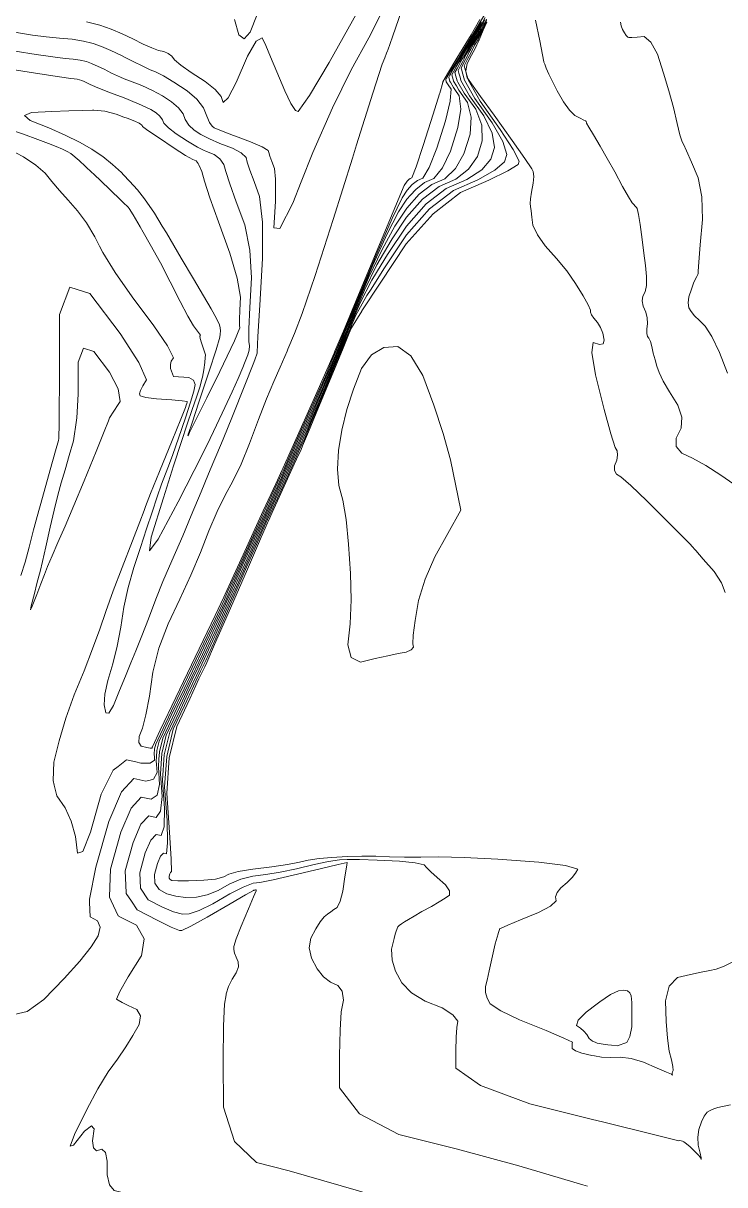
# Model space of a CAD drawing. Header units: inches. Extents: x 1337389 to 1347141, y 407035 to 414577.
# Drawn here: x 1344218 to 1344687, y 410982 to 411760 of the extents above; entities that cross this region are included whole.
import ezdxf

# ---------------------------------------------------------------- set-up
doc = ezdxf.new("R2010")
doc.units = ezdxf.units.IN
doc.header["$MEASUREMENT"] = 0
doc.layers.add('Topo', color=7, linetype='Continuous', lineweight=15, true_color=0x459900)

msp = doc.modelspace()

# ---------------------------------------------------------------- linework, layer by layer
at = {"layer": 'Topo'}
for p, q in [((1344511.2839, 411727.1988, 800), (1344510.953, 411728.3338, 800)), ((1344509.802, 411723.67, 795), (1344509.034, 411726.306, 795)), ((1344513.9579, 411726.6349, 805), (1344515.097, 411722.7261, 805)), ((1344241.8639, 411551.768, 775), (1344241.8671, 411555.6011, 775)), ((1344281.045, 411504.7029, 780), (1344275.3459, 411495.6399, 780)), ((1344308.3661, 411267.7941, 785), (1344308.4749, 411269.3761, 785)), ((1344275.2351, 411175.4029, 785), (1344275.646, 411187.6761, 785))]:
    msp.add_line(p, q, dxfattribs=at)
for points, elevation in [([(1344501.7861, 411718.6469), (1344500.63, 411720.686), (1344500.215, 411722.1101), (1344500.595, 411722.8251), (1344500.8761, 411723.3681), (1344501.0561, 411723.738), (1344501.137, 411723.9348), (1344504.0511, 411728.7689), (1344509.8002, 411738.2409), (1344518.3831, 411752.3501), (1344524.1989, 411761.9823), (1344527.2479, 411767.1369), (1344527.532, 411767.8141), (1344529.5491, 411772.3161), (1344533.3011, 411780.6409), (1344538.7871, 411792.7899), (1344543.3012, 411802.7271), (1344546.8411, 411810.4522), (1344549.4079, 411815.9661), (1344561.4851, 411843.492), (1344583.0699, 411893.03), (1344614.1649, 411964.5811), (1344635.0319, 412012.5369), (1344645.6691, 412036.899)], 775), ([(1344140.16, 411767.557), (1344163.307, 411757.8221), (1344180.0379, 411750.816), (1344190.3539, 411746.5379), (1344194.2552, 411744.9881), (1344201.535, 411743.206), (1344212.1939, 411741.192), (1344226.2331, 411738.9471), (1344237.375, 411737.3081), (1344245.6201, 411736.2762), (1344250.969, 411735.851), (1344255.7009, 411735.144), (1344259.8159, 411734.1559), (1344263.3139, 411732.8859), (1344263.636, 411732.748)], 770), ([(1344441.004, 411767.0218), (1344422.26, 411733.549), (1344409.126, 411711.4571), (1344401.602, 411700.7479), (1344399.689, 411701.42), (1344396.671, 411706.061), (1344392.5481, 411714.672), (1344387.319, 411727.2522), (1344383.064, 411737.3548), (1344379.7801, 411744.982), (1344377.4689, 411750.1322), (1344373.4221, 411747.7201), (1344367.638, 411737.746), (1344360.119, 411720.2101), (1344354.6739, 411709.8549), (1344351.3049, 411706.6789), (1344350.0119, 411710.6831), (1344346.017, 411715.3719), (1344339.3222, 411720.7441)], 780), ([(1344458.732, 411769.9618), (1344448.8189, 411749.9639), (1344436.9002, 411728.6801), (1344424.4339, 411703.1501), (1344411.421, 411673.372), (1344403.6039, 411653.756)], 775), ([(1344437.794, 411669.59), (1344440.5271, 411678.354), (1344451.4507, 411712.993), (1344457.769, 411732.459), (1344459.4801, 411736.7521), (1344460.6799, 411739.72), (1344461.369, 411741.3631), (1344461.548, 411741.6821), (1344464.6889, 411750.8189), (1344470.794, 411768.775)], 770), ([(1344263.478, 411746.556), (1344257.7989, 411747.921), (1344250.2799, 411749.0441), (1344241.7799, 411749.719), (1344232.9549, 411750.6751), (1344223.806, 411751.91), (1344214.3318, 411753.4261), (1344205.7269, 411755.3451), (1344197.992, 411757.669), (1344191.1259, 411760.397)], 775), ([(1344339.3222, 411720.7441), (1344329.9251, 411726.7991), (1344323.065, 411731.6469), (1344318.742, 411735.2869), (1344316.9569, 411737.719), (1344314.594, 411739.584), (1344311.6532, 411740.8831), (1344308.1339, 411741.6161), (1344303.508, 411743.2891), (1344297.7751, 411745.9029), (1344290.935, 411749.4571), (1344283.8359, 411752.7489), (1344276.4769, 411755.7779), (1344268.8589, 411758.544), (1344259.8961, 411760.697)], 780), ([(1344373.971, 411765.7489), (1344369.398, 411753.8579), (1344365.365, 411749.3248), (1344361.8729, 411752.1499), (1344358.92, 411762.333)], 785), ([(1344523.117, 411762.382), (1344517.2969, 411752.0569), (1344507.754, 411736.369), (1344501.3901, 411725.9072), (1344498.2041, 411720.6645), (1344498.1918, 411720.6381), (1344498.176, 411720.6079), (1344498.154, 411720.5669), (1344498.1781, 411720.487), (1344498.2458, 411720.367), (1344498.3591, 411720.206), (1344496.2239, 411713.0769), (1344496.0809, 411712.6179)], 770), ([(1344503.3899, 411720.3419), (1344503.0821, 411720.885), (1344502.2761, 411723.6529), (1344503.0149, 411725.043), (1344503.56, 411726.0981), (1344503.9099, 411726.8169), (1344504.0671, 411727.1988), (1344506.638, 411731.5082), (1344511.6211, 411739.7428), (1344519.019, 411751.9029), (1344524.139, 411760.462)], 780), ([(1344505.195, 411722.2492), (1344504.3369, 411725.195), (1344505.4341, 411727.2611), (1344506.244, 411728.828), (1344506.765, 411729.8951), (1344506.998, 411730.4639), (1344509.2239, 411734.247), (1344513.443, 411741.245), (1344519.655, 411751.4569), (1344524.079, 411758.943), (1344526.7169, 411763.7029)], 785), ([(1344526.4508, 411761.987), (1344524.0189, 411757.4229), (1344520.2911, 411751.01), (1344515.2639, 411742.7471), (1344511.81, 411736.9859), (1344509.928, 411733.7289), (1344509.619, 411732.974), (1344508.9279, 411731.557), (1344507.8541, 411729.479), (1344506.3979, 411726.7381), (1344507.114, 411724.2768)], 790), ([(1344509.034, 411726.306), (1344508.459, 411728.28), (1344510.273, 411731.6961), (1344511.6118, 411734.287), (1344512.473, 411736.0529), (1344512.8589, 411736.9929), (1344514.396, 411739.725), (1344517.085, 411744.249), (1344520.926, 411750.563), (1344523.9601, 411755.9039), (1344526.185, 411760.27)], 795), ([(1344510.953, 411728.3338), (1344510.52, 411729.8228), (1344512.693, 411733.914), (1344514.2961, 411737.017), (1344515.328, 411739.131), (1344515.789, 411740.2579), (1344516.982, 411742.4639), (1344518.9061, 411745.7499), (1344521.5621, 411750.117), (1344523.8997, 411754.3838), (1344525.919, 411758.5539), (1344527.6202, 411762.624)], 800), ([(1344527.637, 411761.5861), (1344525.6529, 411756.837), (1344523.8399, 411752.8649), (1344522.198, 411749.6701), (1344520.728, 411747.2521), (1344519.5679, 411745.2031), (1344518.72, 411743.5219), (1344518.1818, 411742.2099), (1344516.98, 411739.747), (1344515.112, 411736.132), (1344512.58, 411731.3661), (1344513.9579, 411726.6349)], 805), ([(1344527.655, 411760.5481), (1344525.3871, 411755.12), (1344523.7802, 411751.3451), (1344522.8339, 411749.2231), (1344522.5489, 411748.7541), (1344522.1539, 411747.942), (1344521.6499, 411746.7869), (1344521.036, 411745.2891), (1344519.6639, 411742.4759), (1344517.5319, 411738.3499), (1344514.6409, 411732.908), (1344513.6861, 411727.904), (1344513.9579, 411726.6349)], 810), ([(1344696.0312, 411449.349), (1344684.3929, 411457.3621), (1344674.2039, 411463.8361), (1344665.4651, 411468.77), (1344658.175, 411472.1651), (1344654.4651, 411476.645), (1344654.336, 411482.2119), (1344657.7869, 411488.865), (1344658.221, 411496.219), (1344655.639, 411504.274), (1344650.041, 411513.03), (1344645.8292, 411520.276), (1344643.0049, 411526.0121), (1344641.5669, 411530.2382), (1344640.279, 411534.5681), (1344639.1411, 411539.0031), (1344638.152, 411543.5419), (1344637.183, 411546.9192), (1344636.233, 411549.134), (1344635.3029, 411550.1859), (1344634.8429, 411552.1409), (1344634.8521, 411554.999), (1344635.33, 411558.7591), (1344635.0731, 411562.595), (1344634.0798, 411566.5058), (1344632.35, 411570.4921), (1344631.7151, 411574.079), (1344632.1742, 411577.266), (1344633.7281, 411580.0549), (1344634.519, 411584.3821), (1344634.5489, 411590.2481), (1344633.8171, 411597.654), (1344632.8809, 411605.9161), (1344631.741, 411615.035), (1344630.397, 411625.011), (1344629.3, 411631.918), (1344628.4491, 411635.7539), (1344627.8452, 411636.5191), (1344627.0679, 411637.4031), (1344626.1189, 411638.404), (1344624.9972, 411639.5219), (1344622.4909, 411643.5409), (1344618.6009, 411650.46), (1344613.3279, 411660.2799), (1344608.3161, 411669.3281), (1344603.5641, 411677.604), (1344599.073, 411685.109), (1344596.0571, 411690.2051), (1344594.5169, 411692.8942), (1344594.453, 411693.1749), (1344594.3739, 411693.4729), (1344594.28, 411693.7888), (1344594.1708, 411694.1211), (1344594.0559, 411694.3379), (1344593.9352, 411694.438), (1344593.8088, 411694.423), (1344592.5599, 411695.0069), (1344590.191, 411696.1919), (1344586.7, 411697.9769), (1344582.989, 411701.628), (1344579.0579, 411707.1441), (1344574.9089, 411714.5261), (1344571.6049, 411720.7459), (1344569.1469, 411725.804), (1344567.5359, 411729.7009), (1344566.4719, 411732.3637), (1344565.9561, 411733.7909), (1344565.9871, 411733.9828), (1344565.0399, 411738.7299), (1344563.115, 411748.033), (1344560.2119, 411761.8899)], 815), ([(1344617.2731, 411760.5411), (1344617.7239, 411758.111), (1344618.6171, 411755.7102), (1344619.9514, 411753.3359), (1344621.0828, 411751.6299), (1344622.0117, 411750.5909), (1344622.7381, 411750.2189), (1344624.8152, 411750.17), (1344628.243, 411750.4411), (1344633.0218, 411751.0339), (1344637.5821, 411747.2418), (1344641.9231, 411739.0659), (1344646.045, 411726.5051), (1344649.6, 411714.591), (1344652.588, 411703.3249), (1344655.009, 411692.7059), (1344656.9421, 411685.0961), (1344658.3849, 411680.493), (1344659.34, 411678.8982), (1344661.4568, 411674.327), (1344664.736, 411666.781), (1344669.1781, 411656.2601), (1344671.6282, 411643.5251), (1344672.0871, 411628.5748), (1344670.5532, 411611.4122), (1344669.5501, 411599.827), (1344669.077, 411593.8211), (1344669.1352, 411593.3952), (1344669.1819, 411593.0159), (1344669.22, 411592.686), (1344669.248, 411592.4041), (1344668.9439, 411591.6369), (1344668.309, 411590.387), (1344667.3431, 411588.6519), (1344666.1299, 411585.8121), (1344664.6718, 411581.866), (1344662.9691, 411576.816), (1344662.3591, 411572.636), (1344662.8429, 411569.3259), (1344664.4211, 411566.8871), (1344666.7952, 411564.047), (1344669.9651, 411560.8071), (1344673.9321, 411557.1661), (1344678.4011, 411550.0739), (1344683.3709, 411539.533), (1344688.8429, 411525.542)], 820), ([(1344285.2741, 411737.21), (1344283.3171, 411738.2271), (1344276.222, 411741.624), (1344269.8949, 411744.3319), (1344264.3369, 411746.35), (1344263.478, 411746.556)], 775), ([(1344359.4748, 411684.206), (1344358.238, 411684.67), (1344350.1399, 411687.846), (1344345.355, 411689.9209), (1344343.883, 411690.8929), (1344342.1938, 411693.4389), (1344340.2871, 411697.5568), (1344338.163, 411703.249), (1344333.801, 411708.9431), (1344327.2011, 411714.64), (1344318.3629, 411720.3401), (1344311.3071, 411724.5859), (1344306.0311, 411727.378), (1344302.537, 411728.7169), (1344297.5859, 411730.971), (1344291.179, 411734.141), (1344285.2741, 411737.21)], 775), ([(1344210.0559, 411728.9588), (1344228.6589, 411725.9828), (1344241.7941, 411723.9411), (1344249.4601, 411722.8331), (1344251.659, 411722.658), (1344253.6041, 411722.3679), (1344255.295, 411721.9612), (1344256.733, 411721.4388), (1344258.369, 411720.739), (1344260.2039, 411719.8602), (1344262.238, 411718.8032), (1344263.8028, 411718.1491)], 765), ([(1344263.636, 411732.748), (1344267.2951, 411731.182), (1344271.7597, 411729.0442), (1344276.7091, 411726.4721), (1344282.5431, 411723.7869), (1344285.1609, 411722.6972)], 770), ([(1344450.269, 411581.9449), (1344458.772, 411595.449), (1344473.9259, 411618.1161), (1344489.47, 411635.599), (1344505.401, 411647.8979), (1344521.7221, 411655.0122), (1344533.122, 411661.4089), (1344539.604, 411667.089), (1344541.1662, 411672.0511), (1344538.387, 411680.7731), (1344531.2673, 411693.253), (1344519.8071, 411709.4928), (1344512.8908, 411721.6831), (1344511.2839, 411727.1988)], 800), ([(1344285.1609, 411722.6972), (1344289.2648, 411720.987), (1344296.872, 411718.0729), (1344303.9999, 411714.805), (1344310.647, 411711.182), (1344316.8141, 411707.2041), (1344321.42, 411703.2292), (1344324.4639, 411699.2549), (1344325.9461, 411695.2831), (1344328.4312, 411691.6469), (1344331.9181, 411688.3461), (1344336.4071, 411685.38), (1344341.2869, 411682.8258)], 770), ([(1344515.097, 411722.7261), (1344515.3432, 411721.8821), (1344523.4, 411707.6798), (1344536.7518, 411688.761), (1344545.4139, 411675.3891), (1344549.386, 411667.5629), (1344548.669, 411665.2849), (1344541.9031, 411661.0248), (1344529.086, 411654.7828), (1344510.2201, 411646.5589), (1344491.8038, 411632.3419), (1344473.8361, 411612.132), (1344456.318, 411585.9291), (1344444.129, 411567.242), (1344444.0131, 411567.054)], 805), ([(1344457.0199, 411598.0179), (1344461.226, 411604.9692), (1344474.0171, 411624.101), (1344487.135, 411638.8571), (1344500.582, 411649.2368), (1344514.357, 411655.2419), (1344524.3421, 411661.7939), (1344530.538, 411668.8929), (1344532.9449, 411676.5391), (1344531.3601, 411686.1569), (1344525.7821, 411697.7451), (1344516.2129, 411711.3051), (1344510.4389, 411721.4829), (1344509.802, 411723.67)], 795), ([(1344508.4538, 411720.4599), (1344512.62, 411713.1171), (1344520.2978, 411702.238), (1344524.333, 411691.5409), (1344524.7241, 411681.0271), (1344521.4731, 411670.6972), (1344515.562, 411662.178), (1344506.9919, 411655.4709), (1344495.7629, 411650.5761), (1344484.8011, 411642.114), (1344474.1069, 411630.0851), (1344464.3761, 411615.5299)], 790), ([(1344506.3471, 411715.4458), (1344505.4331, 411716.7421), (1344503.3899, 411720.3419)], 780), ([(1344507.362, 411717.8621), (1344505.534, 411721.0851), (1344505.195, 411722.2492)], 785), ([(1344507.114, 411724.2768), (1344507.9859, 411721.284), (1344508.4538, 411720.4599)], 790), ([(1344513.9579, 411726.6349), (1344514.666, 411723.337), (1344515.097, 411722.7261)], 810), ([(1344515.097, 411722.7261), (1344517.5811, 411719.2061), (1344523.565, 411710.822), (1344532.6181, 411698.184), (1344544.7411, 411681.2909), (1344553.1561, 411669.3868), (1344557.8639, 411662.4711), (1344558.8639, 411660.544), (1344559.1519, 411657.3009), (1344558.7269, 411652.7421), (1344557.5899, 411646.868), (1344556.9111, 411642.328), (1344556.6921, 411639.1231), (1344556.9311, 411637.252), (1344557.327, 411634.2111), (1344557.8791, 411629.999), (1344558.5878, 411624.616), (1344561.5838, 411618.2241), (1344566.8689, 411610.822), (1344574.4409, 411602.41), (1344581.1919, 411594.024), (1344587.1198, 411585.6638), (1344592.228, 411577.3301), (1344595.5789, 411571.3571), (1344597.1759, 411567.7469), (1344597.017, 411566.4979), (1344597.7431, 411564.723), (1344599.3548, 411562.4219), (1344601.853, 411559.596), (1344603.8431, 411556.219), (1344605.326, 411552.293), (1344606.3011, 411547.8171), (1344605.5381, 411545.3019), (1344603.036, 411544.7469), (1344598.797, 411546.1522), (1344597.936, 411539.373), (1344600.4549, 411524.411), (1344606.3538, 411501.2651), (1344610.7269, 411485.0768), (1344613.5749, 411475.8471), (1344614.898, 411473.575), (1344615.267, 411470.7649), (1344614.6831, 411467.416), (1344613.1461, 411463.5282), (1344613.0939, 411460.3811), (1344614.5269, 411457.9739), (1344617.446, 411456.3061), (1344624.202, 411450.3651), (1344634.795, 411440.1488), (1344649.2249, 411425.6601), (1344659.0348, 411415.8251), (1344664.2273, 411410.6449), (1344664.7989, 411410.1191), (1344667.588, 411406.972), (1344672.5939, 411401.2049), (1344679.8179, 411392.816), (1344684.6889, 411385.3789), (1344687.2058, 411378.893)], 810), ([(1344263.8028, 411718.1491), (1344267.5011, 411716.6019), (1344275.9921, 411713.2572), (1344285.06, 411709.7839)], 765), ([(1344470.9872, 411631.2677), (1344474.1969, 411636.07), (1344482.4671, 411645.3721), (1344490.944, 411651.916), (1344499.627, 411655.701), (1344506.7819, 411662.5629), (1344512.407, 411672.5009), (1344516.5041, 411685.5149), (1344517.3051, 411696.925), (1344514.8129, 411706.7296), (1344509.026, 411714.9301), (1344507.362, 411717.8621)], 785), ([(1344496.0809, 411712.6179), (1344491.8412, 411698.979), (1344485.2109, 411677.913), (1344480.441, 411663.716), (1344477.5329, 411656.3901), (1344476.4869, 411655.9331), (1344475.4649, 411655.1441), (1344474.468, 411654.023), (1344472.5241, 411651.1159)], 770), ([(1344476.62, 411644.678), (1344480.1331, 411648.6288), (1344486.1251, 411653.255), (1344492.2629, 411655.931), (1344498.0019, 411662.947), (1344503.3422, 411674.305), (1344508.2829, 411690.0032), (1344510.2779, 411702.309), (1344509.3279, 411711.2219), (1344506.3471, 411715.4458)], 780), ([(1344503.285, 411708.1561), (1344503.844, 411715.714), (1344501.8391, 411718.554), (1344501.7861, 411718.6469)], 775), ([(1344285.06, 411709.7839), (1344287.7131, 411708.7679), (1344296.693, 411705.0238), (1344302.9309, 411702.024), (1344306.4269, 411699.769), (1344309.0391, 411697.5139), (1344310.7651, 411695.261), (1344311.605, 411693.0091), (1344314.668, 411689.8549), (1344319.9529, 411685.7981), (1344327.46, 411680.8391), (1344334.19, 411676.8849), (1344338.1509, 411674.9249)], 765), ([(1344480.535, 411653.9989), (1344481.3062, 411654.5939), (1344484.898, 411656.1599), (1344489.2218, 411663.3319), (1344494.276, 411676.1087), (1344500.0618, 411694.4912), (1344503.251, 411707.693), (1344503.285, 411708.1561)], 775), ([(1344264.2959, 411674.9731), (1344263.384, 411675.583), (1344255.2058, 411680.2101), (1344245.612, 411684.9268), (1344234.6021, 411689.732), (1344222.177, 411694.6259), (1344218.3712, 411698.0788), (1344223.1859, 411700.089), (1344236.62, 411700.658), (1344248.0409, 411701.1098), (1344257.45, 411701.4441), (1344263.9909, 411701.6369)], 760), ([(1344263.9909, 411701.6369), (1344264.847, 411701.662), (1344272.2391, 411700.865), (1344279.625, 411699.0529), (1344284.961, 411697.0091)], 760), ([(1344284.961, 411697.0091), (1344287.007, 411696.2259), (1344292.203, 411694.163), (1344295.2141, 411692.8659), (1344296.041, 411692.333), (1344296.658, 411691.8), (1344297.065, 411691.2679), (1344297.2639, 411690.736), (1344300.905, 411688.0629), (1344307.9869, 411683.2511), (1344318.5118, 411676.2978), (1344326.2149, 411671.4049), (1344331.0971, 411668.5721), (1344333.1579, 411667.7989), (1344334.5659, 411665.8941)], 760), ([(1344264.4769, 411659.087), (1344263.5351, 411659.989), (1344254.8959, 411667.9551), (1344249.4001, 411672.6041), (1344247.0458, 411673.9349), (1344243.7811, 411675.4908), (1344239.6029, 411677.2719), (1344234.5119, 411679.277), (1344227.213, 411682.0121), (1344217.7052, 411685.4771), (1344205.9882, 411689.6721)], 765), ([(1344341.2869, 411682.8258), (1344342.1649, 411682.3661), (1344349.1909, 411679.3041), (1344357.4861, 411676.1931), (1344363.296, 411673.0941), (1344366.6229, 411670.0049), (1344367.4671, 411666.926), (1344369.2601, 411661.524), (1344372.0031, 411653.798), (1344375.6952, 411643.749), (1344377.5589, 411626.632), (1344377.5942, 411602.4501), (1344375.799, 411571.1999), (1344374.6271, 411550.2021), (1344374.078, 411539.4569), (1344374.1508, 411538.9631), (1344372.4531, 411534.4439)], 770), ([(1344386.2531, 411655.569), (1344385.6251, 411662.608), (1344383.9251, 411667.2338), (1344382.6629, 411670.7911), (1344381.8371, 411673.277), (1344381.4489, 411674.6949), (1344377.386, 411677.0657), (1344369.6488, 411680.3911), (1344359.4748, 411684.206)], 775), ([(1344268.6211, 411610.5901), (1344265.51, 411616.8292), (1344259.9082, 411626.1633), (1344253.9381, 411634.3349), (1344247.5992, 411641.346), (1344241.8849, 411647.8629), (1344236.7949, 411653.8862), (1344232.3288, 411659.414), (1344225.9588, 411664.8842), (1344217.686, 411670.298), (1344207.5079, 411675.654)], 770), ([(1344284.6598, 411658.2929), (1344283.2, 411659.81), (1344277.3812, 411665.382), (1344270.7761, 411670.64), (1344264.2959, 411674.9731)], 760), ([(1344338.1509, 411674.9249), (1344340.1439, 411673.9381), (1344345.322, 411671.9961), (1344349.206, 411669.122), (1344351.798, 411665.315), (1344353.0961, 411660.5749), (1344355.8569, 411652.257), (1344360.0799, 411640.3619), (1344365.7659, 411624.889), (1344369.1741, 411607.918), (1344370.3051, 411589.448), (1344369.1579, 411569.4803), (1344368.5309, 411555.2411), (1344368.4239, 411546.732), (1344368.8379, 411543.9531), (1344368.6709, 411540.9959), (1344367.924, 411537.862), (1344366.5978, 411534.55), (1344365.6079, 411532.217)], 765), ([(1344334.5659, 411665.8941), (1344335.1161, 411665.15), (1344336.972, 411660.6251), (1344338.7259, 411654.224), (1344342.4541, 411642.991), (1344348.1579, 411626.9259), (1344355.836, 411606.03), (1344360.789, 411589.204), (1344363.0159, 411576.4468), (1344362.5171, 411567.76), (1344362.2619, 411561.4471), (1344362.251, 411557.508), (1344362.4831, 411555.9429), (1344358.9089, 411547.3681), (1344351.528, 411531.7841), (1344349.0791, 411526.8389)], 760), ([(1344394.623, 411541.6579), (1344398.9761, 411552.271), (1344404.2199, 411565.5001), (1344412.893, 411590.9228), (1344424.9961, 411628.5411), (1344437.794, 411669.59)], 770), ([(1344284.5161, 411639.8099), (1344283.376, 411640.932), (1344275.3162, 411648.7059), (1344264.4769, 411659.087)], 765), ([(1344310.581, 411624.0092), (1344305.2769, 411632.6068), (1344298.775, 411642.202), (1344293.897, 411648.2201), (1344288.705, 411654.0891), (1344284.6598, 411658.2929)], 760), ([(1344403.6039, 411653.756), (1344397.8611, 411639.347), (1344389.1571, 411622.515), (1344385.3089, 411622.876), (1344386.317, 411640.4288), (1344386.3791, 411648.248)], 775), ([(1344386.3791, 411648.248), (1344386.422, 411653.6731), (1344386.2531, 411655.569)], 775), ([(1344472.5241, 411651.1159), (1344441.9242, 411578.023), (1344431.7609, 411553.742)], 770), ([(1344432.5172, 411553.9881), (1344441.0409, 411574.3651), (1344454.3732, 411606.212), (1344464.374, 411629.1072), (1344471.042, 411643.0491), (1344474.378, 411648.039), (1344477.7991, 411651.8871), (1344480.535, 411653.9989)], 775), ([(1344433.271, 411554.233), (1344440.1571, 411570.7061), (1344451.5232, 411597.8549), (1344461, 411618.7958), (1344468.588, 411633.5289), (1344474.287, 411642.0541), (1344476.62, 411644.678)], 780), ([(1344297.804, 411619.9231), (1344295.745, 411623.4611), (1344291.005, 411631.505), (1344288.328, 411635.907), (1344287.7131, 411636.6649), (1344284.5161, 411639.8099)], 765), ([(1344434.0239, 411554.478), (1344439.2739, 411567.0481), (1344448.672, 411589.4981), (1344457.6251, 411608.485), (1344466.1339, 411624.0092), (1344470.9872, 411631.2677)], 785), ([(1344336.1549, 411551.0651), (1344331.4911, 411557.2681), (1344327.7361, 411563.7481), (1344322.5569, 411573.6082), (1344315.9539, 411586.8469), (1344309.2842, 411599.569), (1344302.5479, 411611.7732), (1344297.804, 411619.9231)], 765), ([(1344341.1259, 411524.251), (1344341.997, 411526.8609), (1344346.6759, 411541.341), (1344349.141, 411549.6429), (1344349.3912, 411551.768), (1344349.443, 411553.8789), (1344349.2959, 411555.9779), (1344348.9521, 411558.0631), (1344346.9771, 411562.318), (1344343.3721, 411568.7452), (1344338.136, 411577.3421), (1344331.3961, 411588.6561), (1344323.1511, 411602.6869), (1344313.4028, 411619.4348), (1344310.581, 411624.0092)], 760), ([(1344317.987, 411523.3551), (1344316.158, 411528.8319), (1344316.0071, 411531.387), (1344316.6191, 411533.7572), (1344317.994, 411535.944), (1344314.0901, 411543.8141), (1344304.905, 411557.368), (1344290.4409, 411576.6052), (1344279.0542, 411592.9269), (1344270.743, 411606.3348), (1344268.6211, 411610.5901)], 770), ([(1344464.3761, 411615.5299), (1344463.6801, 411614.4889), (1344454.251, 411598.1741), (1344445.821, 411581.142), (1344438.39, 411563.3901), (1344434.7741, 411554.7219)], 790), ([(1344435.52, 411554.9648), (1344437.506, 411559.7321), (1344442.9709, 411572.785), (1344450.877, 411587.8639), (1344457.0199, 411598.0179)], 795), ([(1344241.8671, 411555.6011), (1344241.875, 411564.961), (1344248.64, 411583.2821), (1344262.135, 411578.993), (1344282.3601, 411552.0948), (1344295, 411532.823), (1344300.0561, 411521.176), (1344297.5271, 411517.155), (1344295.99, 411514.0279), (1344295.4449, 411511.7961), (1344295.8919, 411510.4581), (1344297.376, 411510.0158)], 775), ([(1344436.2619, 411555.2061), (1344436.6231, 411556.0739), (1344440.1201, 411564.4279), (1344447.5032, 411577.553), (1344450.269, 411581.9449)], 800), ([(1344444.0131, 411567.054), (1344437.2691, 411556.0711), (1344437.009, 411555.449)], 805), ([(1344241.6179, 411491.874), (1344241.696, 411496.3381), (1344241.8398, 411524.0308), (1344241.8639, 411551.768)], 775), ([(1344434.7741, 411554.7219), (1344431.55, 411546.993), (1344425.3011, 411531.949), (1344419.6429, 411518.2591), (1344414.0621, 411505.0761), (1344408.5591, 411492.399), (1344403.1328, 411480.23), (1344398.1839, 411469.2021), (1344393.714, 411459.3151), (1344389.721, 411450.5708), (1344385.1882, 411440.6729), (1344380.113, 411429.6209), (1344374.497, 411417.4161), (1344368.173, 411403.325), (1344361.142, 411387.3481), (1344353.4029, 411369.4862), (1344345.7459, 411352.356), (1344338.1701, 411335.9579), (1344330.676, 411320.2931), (1344324.0241, 411306.3029), (1344318.2169, 411293.9889), (1344313.2522, 411283.3499), (1344310.2989, 411271.1981), (1344309.358, 411257.5311), (1344310.4289, 411242.3509), (1344309.4729, 411232.6079), (1344306.493, 411228.3009), (1344301.4861, 411229.4319), (1344296.346, 411223.846), (1344291.071, 411211.5429), (1344285.6629, 411192.5229), (1344286.495, 411178.14)], 790), ([(1344431.7609, 411553.742), (1344431.5599, 411553.262), (1344426.133, 411540.2868), (1344425.6409, 411539.0971), (1344421.5811, 411529.933), (1344413.952, 411512.794), (1344402.754, 411487.6798), (1344395.1721, 411470.6829), (1344391.2069, 411461.8019), (1344390.858, 411461.038), (1344386.5091, 411451.5829), (1344378.1599, 411433.4372), (1344365.812, 411406.5991), (1344357.288, 411388.037), (1344352.5901, 411377.7489), (1344351.7179, 411375.735), (1344345.9359, 411363.5209), (1344335.2431, 411341.1081), (1344319.6412, 411308.494), (1344309.2061, 411286.679), (1344303.938, 411275.664), (1344303.837, 411275.449), (1344303.777, 411275.2021), (1344303.758, 411274.925), (1344303.7803, 411274.6171), (1344302.573, 411274.6879), (1344300.139, 411275.1369), (1344296.4758, 411275.964), (1344294.7999, 411278.3851), (1344295.1092, 411282.3999), (1344297.4039, 411288.0092), (1344299.6859, 411297.065), (1344301.953, 411309.5689), (1344304.207, 411325.5211), (1344308.371, 411341.659), (1344314.4461, 411357.9839), (1344322.4309, 411374.4948), (1344329.6362, 411390.372), (1344336.06, 411405.6149), (1344341.7029, 411420.2249), (1344347.2121, 411433.0339), (1344352.587, 411444.045), (1344357.8291, 411453.2551), (1344363.3102, 411464.7369), (1344369.0299, 411478.489), (1344374.9891, 411494.512), (1344380.383, 411508.3619), (1344385.2101, 411520.0373), (1344389.471, 411529.54), (1344394.0601, 411540.284), (1344394.623, 411541.6579)], 770), ([(1344409.5429, 411138.115), (1344408.93, 411140.987), (1344409.908, 411147.5071), (1344413.3179, 411153.74), (1344416.318, 411158.4859), (1344418.9079, 411161.743), (1344421.088, 411163.5121), (1344423.276, 411165.157), (1344425.471, 411166.6768), (1344427.6729, 411168.073), (1344429.6351, 411172.1919), (1344431.357, 411179.0331), (1344432.8379, 411188.5979), (1344433.8241, 411194.978), (1344434.3015, 411198.1807), (1344434.2669, 411198.1886), (1344428.2409, 411196.7599), (1344416.214, 411193.9041), (1344398.175, 411189.6209), (1344384.6989, 411186.5881), (1344375.785, 411184.8071), (1344371.4329, 411184.277), (1344364.7358, 411181.7269), (1344355.6941, 411177.155), (1344344.308, 411170.5629), (1344335.247, 411166.119), (1344328.5119, 411163.823), (1344324.1019, 411163.676), (1344318.0539, 411165.1979), (1344310.368, 411168.3879), (1344301.0441, 411173.2468), (1344296.0798, 411180.891), (1344295.4769, 411191.3189), (1344299.2331, 411204.5301), (1344302.8969, 411213.0768), (1344306.468, 411216.9571), (1344309.9461, 411216.1709), (1344311.82, 411221.947), (1344312.091, 411234.2839), (1344310.7578, 411253.1828), (1344311.9301, 411270.1969), (1344315.606, 411285.3259), (1344321.7869, 411298.5699), (1344327.7289, 411311.2092), (1344333.434, 411323.2419), (1344338.9021, 411334.6699), (1344345.6981, 411349.5641), (1344353.824, 411367.9242), (1344363.2792, 411389.7481), (1344370.8941, 411407.1469), (1344376.668, 411420.12), (1344380.6011, 411428.6681), (1344384.8571, 411437.9459), (1344389.4369, 411447.9542), (1344394.3411, 411458.6941), (1344398.9373, 411468.8309), (1344403.2269, 411478.3668), (1344407.2111, 411487.3), (1344412.1831, 411498.8608), (1344418.143, 411513.049), (1344425.0932, 411529.8651), (1344431.5469, 411545.4261), (1344435.52, 411554.9648)], 795), ([(1344305.2989, 411268.577), (1344305.1579, 411270.5771), (1344305.4082, 411274.2009), (1344306.1911, 411277.424), (1344307.5069, 411280.2449), (1344312.9099, 411291.5849), (1344322.399, 411311.4441), (1344335.9749, 411339.8199), (1344345.888, 411360.73), (1344352.1388, 411374.1731), (1344354.7279, 411380.149), (1344360.009, 411391.859), (1344367.9831, 411409.3042), (1344378.6481, 411432.483), (1344386.1791, 411448.855), (1344390.5741, 411458.4209), (1344391.8341, 411461.1801), (1344395.9249, 411470.3121), (1344402.8491, 411485.817), (1344412.6038, 411507.6951), (1344419.7011, 411523.7191), (1344424.1422, 411533.8879), (1344425.9251, 411538.202), (1344431.5579, 411551.695), (1344432.5172, 411553.9881)], 775), ([(1344306.7451, 411268.9409), (1344307.0379, 411273.2), (1344308.5451, 411279.3991), (1344311.077, 411284.8261), (1344316.6149, 411296.4909), (1344325.1579, 411314.3929), (1344336.7071, 411338.533), (1344345.841, 411357.9391), (1344352.5609, 411372.61), (1344356.8662, 411382.5488), (1344362.7311, 411395.6809), (1344370.154, 411412.008), (1344379.137, 411431.5291), (1344385.848, 411446.1279), (1344390.2899, 411455.8042), (1344392.4601, 411460.5591), (1344396.6779, 411469.9419), (1344402.9431, 411483.9551), (1344411.255, 411502.5959), (1344417.822, 411517.504), (1344422.6419, 411528.678), (1344425.717, 411536.1179), (1344431.5551, 411550.1269), (1344433.271, 411554.233)], 780), ([(1344308.4749, 411269.3761), (1344308.6689, 411272.199), (1344310.8979, 411281.3749), (1344314.6471, 411289.4078), (1344320.32, 411301.397), (1344327.9171, 411317.3429), (1344337.4379, 411337.2452), (1344345.7931, 411355.1469), (1344352.982, 411371.0482), (1344359.0039, 411384.9481), (1344365.452, 411399.503), (1344372.3251, 411414.7119), (1344379.625, 411430.5751), (1344385.5181, 411443.4001), (1344390.0061, 411453.1882), (1344393.087, 411459.9368), (1344397.4311, 411469.572), (1344403.038, 411482.0919), (1344409.9069, 411497.498), (1344415.9418, 411511.29), (1344421.143, 411523.4679), (1344425.5091, 411534.0331), (1344431.552, 411548.56), (1344434.0239, 411554.478)], 785), ([(1344437.009, 411555.449), (1344435.7389, 411552.4158), (1344431.5421, 411542.2911), (1344424.6772, 411525.6959), (1344415.1439, 411502.6301), (1344408.424, 411486.4329), (1344404.514, 411477.1031), (1344403.4172, 411474.6421), (1344400.443, 411468.0911), (1344395.594, 411457.4509), (1344388.8691, 411442.7209), (1344384.196, 411432.4909), (1344381.577, 411426.76), (1344381.01, 411425.529), (1344376.3359, 411414.7912), (1344367.5551, 411394.5481), (1344354.667, 411364.7989), (1344345.603, 411343.9809), (1344340.365, 411332.0958), (1344338.952, 411329.1409), (1344335.139, 411321.02), (1344328.9259, 411307.7321), (1344320.3141, 411289.2761), (1344315.191, 411268.1939), (1344313.558, 411244.4861), (1344315.4151, 411218.1512), (1344316.5131, 411200.626), (1344316.8519, 411191.9113), (1344316.4318, 411192.0061), (1344316.001, 411191.5371), (1344315.5579, 411190.5052), (1344315.104, 411188.909), (1344315.177, 411187.6489), (1344315.7771, 411186.7261), (1344316.9029, 411186.1391), (1344321.0398, 411185.861), (1344328.1861, 411185.891), (1344338.3429, 411186.2309), (1344346.2039, 411187.0869), (1344351.7671, 411188.462), (1344355.0349, 411190.3529), (1344361.4729, 411192.133), (1344371.082, 411193.8001), (1344383.862, 411195.355), (1344394.317, 411196.8511), (1344402.446, 411198.289), (1344408.2501, 411199.6671), (1344415.4839, 411200.773), (1344424.1481, 411201.6061), (1344434.241, 411202.167), (1344444.019, 411202.3941), (1344453.481, 411202.289), (1344462.627, 411201.85), (1344472.692, 411201.6629), (1344483.6742, 411201.7269), (1344495.574, 411202.044), (1344512.686, 411201.5899), (1344535.009, 411200.3671), (1344562.5431, 411198.3731), (1344580.4161, 411196.156), (1344588.627, 411193.717), (1344587.1779, 411191.0552), (1344584.8141, 411188.0931), (1344581.537, 411184.8309), (1344577.3451, 411181.27), (1344574.7121, 411178.0221), (1344573.6379, 411175.088), (1344574.1209, 411172.468), (1344570.3849, 411169.0351), (1344562.4278, 411164.7889), (1344550.2509, 411159.73), (1344541.8729, 411156.231), (1344537.2953, 411154.292), (1344536.515, 411153.9131), (1344535.2919, 411150.5341)], 805), ([(1344317.9599, 411287.3011), (1344325.3561, 411303.151), (1344331.434, 411316.1139), (1344336.1931, 411326.192), (1344339.633, 411333.383), (1344345.6509, 411346.7728), (1344354.2451, 411366.361), (1344365.417, 411392.148), (1344373.6152, 411410.969), (1344378.839, 411422.8251), (1344381.0891, 411427.714), (1344384.5273, 411435.2181), (1344389.153, 411445.338), (1344394.967, 411458.072), (1344399.69, 411468.461), (1344403.322, 411476.504), (1344405.8629, 411482.202), (1344410.3032, 411492.647), (1344416.6441, 411507.8399), (1344424.8849, 411527.78), (1344431.5441, 411543.858), (1344436.2619, 411555.2061)], 800), ([(1344337.4279, 411523.0481), (1344338.411, 411527.834), (1344338.985, 411532.718), (1344339.36, 411536.0221), (1344339.5359, 411537.744), (1344339.5129, 411537.8861), (1344339.053, 411539.3121), (1344338.156, 411542.0211), (1344336.8231, 411546.0141), (1344336.008, 411548.794), (1344335.7111, 411550.3598), (1344336.1549, 411551.0651)], 765), ([(1344253.3319, 411495.685), (1344254.2441, 411511.6579), (1344254.2631, 411532.9189), (1344257.777, 411542.436), (1344264.7869, 411540.2081), (1344275.2929, 411526.236), (1344281.1358, 411515.0739), (1344282.315, 411506.7219), (1344281.045, 411504.7029)], 780), ([(1344372.4531, 411534.4439), (1344371.425, 411531.708), (1344365.9, 411517.692), (1344357.576, 411496.914), (1344351.3359, 411481.4969), (1344347.179, 411471.441), (1344345.106, 411466.7449), (1344341.545, 411458.3321), (1344336.4951, 411446.2021), (1344329.9578, 411430.3541), (1344324.252, 411416.8009), (1344319.3779, 411405.54), (1344315.3338, 411396.5731), (1344310.9839, 411386.21), (1344306.328, 411374.4491), (1344301.3649, 411361.291), (1344296.9149, 411349.7781), (1344292.979, 411339.9109), (1344289.555, 411331.6891), (1344285.908, 411322.8289), (1344282.0391, 411313.329), (1344277.9469, 411303.191), (1344274.8742, 411298.1841), (1344272.8178, 411298.308), (1344271.7811, 411303.564), (1344272.202, 411310.7849), (1344274.082, 411319.9741), (1344277.4202, 411331.128), (1344280.342, 411343.0089), (1344282.8491, 411355.6158), (1344284.94, 411368.9488), (1344287.8171, 411382.3), (1344291.4791, 411395.6688), (1344295.9281, 411409.0548), (1344300.027, 411421.3731), (1344303.777, 411432.6249), (1344307.1791, 411442.8089), (1344310.1482, 411451.321), (1344312.6851, 411458.159), (1344314.7899, 411463.3241), (1344317.726, 411471.3041), (1344321.493, 411482.098), (1344326.0911, 411495.7059), (1344329.4661, 411506.2261), (1344331.6171, 411513.6582), (1344332.5461, 411518.002), (1344332.1128, 411519.185)], 770), ([(1344365.6079, 411532.217), (1344364.3771, 411529.3171), (1344361.264, 411522.162), (1344357.2569, 411513.085), (1344352.4758, 411502.6301), (1344346.9231, 411490.798), (1344340.596, 411477.5889), (1344331.9911, 411460.481), (1344321.1067, 411439.4761), (1344307.945, 411414.5719), (1344301.9269, 411406.7309), (1344303.0542, 411415.9531), (1344311.3259, 411442.2382), (1344318.1241, 411463.5822), (1344323.4491, 411479.9861), (1344327.299, 411491.45), (1344330.609, 411501.318), (1344333.3791, 411509.592), (1344335.608, 411516.2711), (1344337.2851, 411522.3521), (1344337.4279, 411523.0481)], 765), ([(1344349.0791, 411526.8389), (1344340.3411, 411509.191), (1344332.7839, 411493.925), (1344328.8599, 411485.9849), (1344328.2728, 411484.7599)], 760), ([(1344332.1128, 411519.185), (1344331.444, 411521.0101), (1344328.3121, 411522.6822), (1344317.987, 411523.3551)], 770), ([(1344328.2728, 411484.7599), (1344327.7361, 411483.7449), (1344327.6139, 411483.5849), (1344327.6371, 411483.7731), (1344327.805, 411484.309), (1344327.9439, 411484.7441), (1344328.052, 411485.078), (1344328.1311, 411485.312), (1344330.481, 411492.3529), (1344335.103, 411506.2031), (1344341.1259, 411524.251)], 760), ([(1344297.376, 411510.0158), (1344299.6429, 411509.3419), (1344306.6981, 411508.4461), (1344317.057, 411507.771), (1344323.9302, 411507.163), (1344327.316, 411506.6239), (1344327.2151, 411506.1539), (1344326.9818, 411505.348), (1344326.616, 411504.207), (1344326.1177, 411502.732), (1344322.9691, 411494.838), (1344317.169, 411480.524), (1344308.7181, 411459.792), (1344302.793, 411445.0972), (1344299.3931, 411436.4399), (1344298.518, 411433.8211), (1344295.6091, 411426.149), (1344290.665, 411413.426), (1344283.687, 411395.65), (1344277.7139, 411379.8871), (1344272.7449, 411366.134), (1344268.7821, 411354.394), (1344263.9419, 411341.1671), (1344258.225, 411326.4529), (1344251.6301, 411310.254), (1344246.0611, 411294.6549), (1344241.517, 411279.6579), (1344237.9998, 411265.2618), (1344237.493, 411252.9939), (1344238.265, 411249.8669)], 775), ([(1344275.3459, 411495.6399), (1344274.6271, 411493.7909), (1344271.7361, 411486.6392), (1344266.313, 411473.2609), (1344258.3581, 411453.6549), (1344251.4449, 411436.9791), (1344245.575, 411423.232), (1344240.746, 411412.4149), (1344236.8231, 411403.4111), (1344233.804, 411396.2222), (1344231.6909, 411390.8479), (1344229.2911, 411384.634), (1344226.603, 411377.582), (1344223.629, 411369.69), (1344222.371, 411367.1689), (1344222.8281, 411370.0169), (1344225.0009, 411378.2351), (1344226.7399, 411384.7999), (1344228.044, 411389.712), (1344228.9139, 411392.9699), (1344230.451, 411399.5181), (1344232.653, 411409.356), (1344235.522, 411422.4831), (1344238.2069, 411433.9922), (1344240.7082, 411443.884), (1344243.0248, 411452.1591), (1344245.557, 411461.0039), (1344248.304, 411470.421), (1344251.265, 411480.408), (1344253.2449, 411494.1539), (1344253.3319, 411495.685)], 780), ([(1344215.934, 411390.1859), (1344218.8211, 411399.2459), (1344221.4831, 411409.218), (1344223.3758, 411416.408), (1344224.5011, 411420.8161), (1344224.8561, 411422.4429), (1344226.816, 411429.6801), (1344230.3811, 411442.5289), (1344235.5511, 411460.9891), (1344239.1181, 411473.701), (1344241.082, 411480.666), (1344241.443, 411481.8828), (1344241.6179, 411491.874)], 775), ([(1344466.4561, 411150.2131), (1344467.0268, 411152.2862), (1344468.19, 411155.174), (1344469.1359, 411155.9411), (1344470.6407, 411157.007), (1344472.7051, 411158.371), (1344475.328, 411160.0339), (1344479.1941, 411162.3279), (1344484.302, 411165.255), (1344490.654, 411168.814), (1344495.8479, 411171.8409), (1344499.8851, 411174.3359), (1344502.765, 411176.2978), (1344502.8129, 411179.236), (1344500.0279, 411183.151), (1344494.41, 411188.0411), (1344490.1769, 411191.8969), (1344487.3291, 411194.7189), (1344485.864, 411196.5071), (1344479.8771, 411197.9393), (1344469.3671, 411199.0161), (1344454.3329, 411199.7369), (1344442.6281, 411200.124), (1344434.2511, 411200.1782), (1344429.202, 411199.8969), (1344421.8618, 411198.7669), (1344412.232, 411196.786), (1344400.311, 411193.9548), (1344389.508, 411191.7201), (1344379.8232, 411190.0809), (1344371.2571, 411189.039), (1344363.104, 411186.93), (1344355.3642, 411183.7539), (1344348.0379, 411179.5119), (1344340.7248, 411176.603), (1344333.4279, 411175.0271), (1344326.1439, 411174.7839), (1344319.5469, 411175.5291), (1344313.6351, 411177.264), (1344308.4102, 411179.987), (1344305.6278, 411184.2699), (1344305.29, 411190.114), (1344307.3961, 411197.518), (1344309.449, 411202.307), (1344311.4501, 411204.482), (1344313.399, 411204.0411), (1344314.167, 411211.287), (1344313.753, 411226.2179), (1344312.158, 411248.8339), (1344313.5611, 411269.1949), (1344317.9599, 411287.3011)], 800), ([(1344292.8289, 411265.4372), (1344296.1332, 411264.6911), (1344302.434, 411264.589), (1344305.4421, 411266.551), (1344305.2989, 411268.577)], 775), ([(1344306.7299, 411263.789), (1344306.558, 411266.2281), (1344306.7451, 411268.9409)], 780), ([(1344238.265, 411249.8669), (1344239.9969, 411242.8541), (1344245.5119, 411234.8428), (1344249.677, 411225.779), (1344252.4921, 411215.663), (1344253.9571, 411204.4951), (1344257.325, 411205.4601), (1344262.5972, 411218.5589), (1344269.772, 411243.792), (1344277.7531, 411259.8922), (1344280.9879, 411262.456)], 775), ([(1344280.9879, 411262.456), (1344286.54, 411266.858), (1344292.8289, 411265.4372)], 775), ([(1344297.6848, 411241.6412), (1344303.039, 411240.4308), (1344307.1271, 411243.2681), (1344308.766, 411250.417), (1344307.958, 411261.88), (1344308.3661, 411267.7941)], 785), ([(1344302.4528, 411253.3161), (1344304.78, 411253.9281), (1344307.1039, 411258.4841), (1344306.7299, 411263.789)], 780), ([(1344261.969, 411171.451), (1344261.8911, 411173.6418), (1344266.0348, 411194.9329), (1344274.7468, 411225.569), (1344283.2419, 411245.3851), (1344291.522, 411254.383), (1344299.5861, 411252.5611), (1344302.4528, 411253.3161)], 780), ([(1344275.646, 411187.6761), (1344275.8489, 411193.7279), (1344282.9089, 411218.5561), (1344289.7941, 411234.6159), (1344296.5041, 411241.908), (1344297.6848, 411241.6412)], 785), ([(1344276.4148, 411172.4771), (1344275.2231, 411175.0499), (1344275.2351, 411175.4029)], 785), ([(1344286.495, 411178.14), (1344286.531, 411177.512), (1344289.8979, 411172.328)], 790), ([(1344289.8979, 411172.328), (1344293.677, 411166.5077), (1344307.1, 411159.5119), (1344316.5609, 411154.866), (1344322.0589, 411152.5679), (1344323.5961, 411152.6199), (1344329.7689, 411155.6351), (1344340.578, 411161.614), (1344356.024, 411170.5571), (1344366.368, 411176.5239), (1344371.6081, 411179.5159), (1344371.746, 411179.5328), (1344372.0299, 411179.5901), (1344372.4581, 411179.686), (1344373.0319, 411179.8219), (1344373.378, 411179.793), (1344373.4961, 411179.597), (1344373.3869, 411179.236), (1344371.657, 411175.1029), (1344368.305, 411167.1988), (1344363.331, 411155.5239), (1344360.0231, 411147.0828), (1344358.378, 411141.8779), (1344358.399, 411139.908), (1344358.921, 411137.5568), (1344359.944, 411134.8268), (1344361.468, 411131.7161), (1344361.5271, 411128.2321), (1344360.1212, 411124.3759), (1344357.25, 411120.146), (1344354.9708, 411115.2439), (1344353.431, 411110.153)], 790), ([(1344211.457, 411096.3881), (1344220.2368, 411098.4811), (1344231.382, 411106.5059), (1344244.892, 411120.4629), (1344255.442, 411132.2201), (1344263.032, 411141.7781), (1344267.6631, 411149.1361), (1344269.0869, 411154.9091), (1344267.304, 411159.0948), (1344262.314, 411161.6959), (1344261.969, 411171.451)], 780), ([(1344283.16, 411161.4099), (1344281.0298, 411162.5199), (1344276.4148, 411172.4771)], 785), ([(1344296.546, 411135.512), (1344296.6321, 411135.649), (1344298.473, 411147.1831), (1344293.2721, 411156.1397), (1344283.16, 411161.4099)], 785), ([(1344597.5418, 411026.4801), (1344556.61, 411036.7289), (1344523.5992, 411048.8181), (1344507.061, 411060.6069), (1344506.998, 411072.0949), (1344507.201, 411081.1539), (1344507.6711, 411087.7841), (1344508.4071, 411091.9863), (1344505.1111, 411096.322), (1344497.781, 411100.791), (1344486.4189, 411105.3941), (1344477.4432, 411111.0198), (1344470.8549, 411117.67), (1344466.6539, 411125.3421), (1344464.385, 411132.834), (1344464.05, 411140.1461), (1344465.6471, 411147.2759), (1344466.4561, 411150.2131)], 800), ([(1344535.2919, 411150.5341), (1344535.228, 411150.3561), (1344533.4341, 411143.622), (1344531.134, 411133.711), (1344529.2801, 411125.678), (1344527.8741, 411119.522), (1344526.916, 411115.2439), (1344526.9438, 411111.1731), (1344527.959, 411107.3099), (1344529.9609, 411103.6549), (1344537.204, 411098.8241), (1344549.6903, 411092.8182), (1344567.4181, 411085.6361), (1344579.2042, 411080.662), (1344585.049, 411077.8978), (1344584.9511, 411077.3421), (1344584.889, 411076.4661), (1344584.862, 411075.2669), (1344584.8709, 411073.7484), (1344587.0579, 411072.189), (1344591.423, 411070.5902), (1344597.9679, 411068.9519), (1344599.7728, 411068.676)], 805), ([(1344595.1661, 410981.522), (1344591.945, 410982.53), (1344549.2091, 410995.0791), (1344508.1469, 411006.285), (1344468.7591, 411016.1471), (1344442.4598, 411029.8741), (1344429.252, 411047.4658), (1344429.1331, 411068.922), (1344429.5119, 411085.842), (1344430.3901, 411098.2262), (1344431.765, 411106.0741), (1344431.017, 411111.9809), (1344428.1438, 411115.9459), (1344423.1471, 411117.9711), (1344418.521, 411121.6841), (1344414.2661, 411127.0881), (1344410.3831, 411134.181), (1344409.5429, 411138.115)], 795), ([(1344264.4969, 411020.356), (1344263.125, 411021.969), (1344258.5339, 411018.346), (1344251.157, 411008.9791), (1344248.9541, 411008.273), (1344251.927, 411016.227), (1344260.075, 411032.8418), (1344267.569, 411046.7711), (1344274.411, 411058.012), (1344280.599, 411066.5671), (1344286.103, 411074.696), (1344290.9251, 411082.397), (1344295.063, 411089.6711), (1344295.9319, 411095.4349), (1344293.533, 411099.6881), (1344287.8652, 411102.4301), (1344283.716, 411104.5081), (1344281.0879, 411105.923), (1344279.9779, 411106.673), (1344282.2003, 411111.878), (1344287.7509, 411121.536), (1344296.546, 411135.512)], 785), ([(1344599.7728, 411068.676), (1344604.4219, 411067.9651), (1344610.7881, 411067.63), (1344617.064, 411067.9469), (1344624.3221, 411066.8782), (1344632.5609, 411064.4231), (1344641.7831, 411060.5831), (1344648.0251, 411057.9319), (1344651.286, 411056.472), (1344651.5678, 411056.2012), (1344651.7739, 411055.986), (1344651.906, 411055.8271), (1344651.9638, 411055.7229), (1344651.961, 411055.8141), (1344651.8981, 411056.099), (1344651.7749, 411056.5778), (1344651.8091, 411057.23), (1344651.999, 411058.054), (1344652.3461, 411059.0499), (1344652.0991, 411061.6999), (1344651.2581, 411066.0021), (1344649.824, 411071.9568), (1344648.6851, 411080.5411), (1344647.841, 411091.7539), (1344647.2909, 411105.596), (1344649.8052, 411115.4459), (1344655.3821, 411121.304), (1344664.022, 411123.1709), (1344671.1869, 411124.706), (1344676.8769, 411125.9088), (1344681.0911, 411126.7821), (1344686.5489, 411128.83), (1344693.251, 411132.0559)], 805), ([(1344353.431, 411110.153), (1344353.2842, 411109.669), (1344352.189, 411103.4221), (1344351.5169, 411088.782), (1344351.2681, 411065.7488), (1344351.4419, 411034.324), (1344358.8699, 411011.544), (1344373.5511, 410997.4068), (1344395.486, 410991.915), (1344441.7699, 410978.349), (1344512.4018, 410956.709), (1344592.5289, 410931.641)], 790), ([(1344601.6231, 411103.676), (1344603.25, 411104.931), (1344610.4709, 411109.7371), (1344615.795, 411112.315), (1344619.222, 411112.665), (1344621.7751, 411112.2121), (1344623.4518, 411110.9549), (1344624.2539, 411108.8941), (1344624.7291, 411104.417), (1344624.8761, 411097.523), (1344624.6961, 411088.2128), (1344623.5131, 411081.613), (1344621.3271, 411077.7241), (1344614.9498, 411075.365)], 810), ([(1344600.256, 411077.8309), (1344598.4871, 411078.5471), (1344596.1778, 411080.4499), (1344594.6661, 411083.0009), (1344592.754, 411085.291), (1344590.441, 411087.3219), (1344587.7278, 411089.093), (1344588.9589, 411092.6179), (1344594.1318, 411097.897), (1344601.6231, 411103.676)], 810), ([(1344614.9498, 411075.365), (1344611.252, 411075.835), (1344608.718, 411076.195), (1344605.4981, 411076.6801), (1344601.594, 411077.2901), (1344600.256, 411077.8309)], 810), ([(1344690.7819, 411036.0449), (1344685.4861, 411034.8389), (1344682.324, 411034.1401), (1344679.5521, 411033.2641), (1344677.1699, 411032.2112), (1344675.1769, 411030.979), (1344673.2521, 411028.441), (1344671.393, 411024.5951), (1344669.602, 411019.4421), (1344668.8599, 411014.2381), (1344669.1689, 411008.981), (1344670.5291, 411003.6719), (1344671.2231, 411000.5139), (1344671.2528, 410999.5081), (1344670.6189, 411000.653), (1344669.1561, 411002.4171), (1344666.8659, 411004.7988), (1344663.7471, 411007.7999), (1344661.334, 411009.9391), (1344659.627, 411011.218), (1344658.625, 411011.6351), (1344657.7311, 411011.9012), (1344656.9431, 411012.0171), (1344656.2613, 411011.9831), (1344639.3119, 411016.0901), (1344606.0951, 411024.3391), (1344597.5418, 411026.4801)], 800), ([(1344723.238, 410839.9541), (1344675.49, 410854.9522), (1344578.4089, 410885.3539), (1344432.8582, 410930.8892), (1344334.3309, 410961.619), (1344282.826, 410977.5451), (1344278.3439, 410978.6669), (1344275.339, 410982.4989), (1344273.811, 410989.039), (1344273.76, 410998.2881), (1344272.5309, 411004.0749), (1344270.1261, 411006.3999), (1344266.543, 411005.263), (1344264.483, 411007.1249), (1344263.944, 411011.9882), (1344264.928, 411019.8498), (1344264.4969, 411020.356)], 785)]:
    msp.add_lwpolyline(points, dxfattribs=dict(at, elevation=elevation))
at = {"layer": 'Topo', "elevation": 810}
msp.add_lwpolyline([(1344510.429, 411433.8989), (1344492.9941, 411402.6159), (1344486.4479, 411387.7081), (1344482.0711, 411373.5341), (1344479.8651, 411360.0931), (1344478.5549, 411350.393), (1344478.1399, 411344.4331), (1344478.62, 411342.214), (1344477.1561, 411340.406), (1344473.749, 411339.0099), (1344468.3971, 411338.0251), (1344461.5198, 411336.5711), (1344453.12, 411334.6511), (1344443.1958, 411332.2621), (1344437.0849, 411335.355), (1344434.7881, 411343.9279), (1344436.3048, 411357.981), (1344436.8909, 411373.8919), (1344436.5461, 411391.6579), (1344435.27, 411411.28), (1344433.557, 411427.6131), (1344431.4078, 411440.6561), (1344428.822, 411450.4098), (1344427.854, 411461.4737), (1344428.5041, 411473.8511), (1344430.7719, 411487.5391), (1344434.0941, 411501.2361), (1344438.4709, 411514.9411), (1344443.9019, 411528.6541), (1344450.666, 411537.9722), (1344458.7641, 411542.8949), (1344468.194, 411543.4229), (1344476.943, 411537.1501), (1344485.009, 411524.0789), (1344492.3942, 411504.207), (1344498.5001, 411485.3559), (1344503.328, 411467.524)], close=True, dxfattribs=at)

doc.saveas('drawing.dxf')
